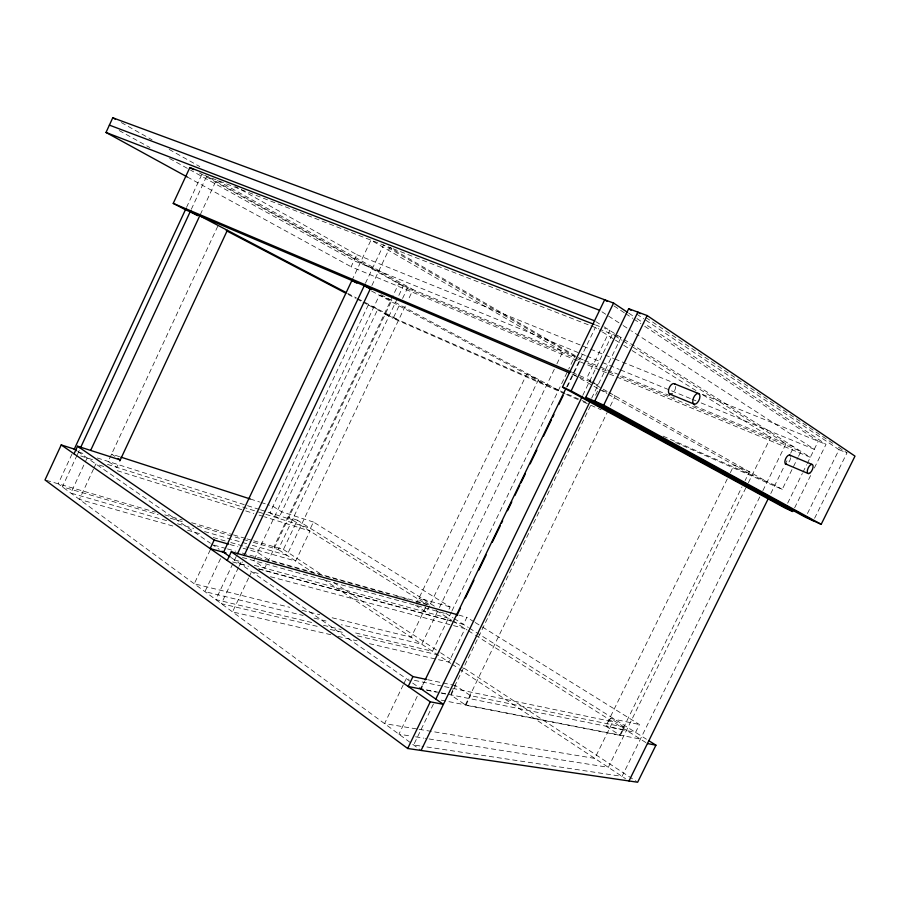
<?xml version="1.0" encoding="UTF-8"?>
<svg xmlns="http://www.w3.org/2000/svg" width="900" height="900" viewBox="0 0 900 900"><rect width="100%" height="100%" fill="white"/><g stroke="black" fill="none" stroke-linecap="round" stroke-linejoin="round"><path stroke-width="0.67" stroke-dasharray="4.5 3.38" d="M72 454.05L58.196 483.795L419.951 749.633M186.525 207.394L201.904 174.285L391.804 248.265M77.153 455.029L62.37 486.855L158.164 514.676M77.389 454.511L79.729 449.483M191.317 209.261L206.696 176.153L403.447 285.671L398.036 297.09M87.131 457.965L70.819 493.065L166.703 520.661M200.306 214.594L216.416 179.933L413.055 289.642L408.251 299.779M93.51 469.046L79.403 499.376L175.376 526.736M94.095 467.786L95.861 463.995L103.894 466.515M217.778 226.215L108.18 461.441L116.82 467.325L119.205 462.229M210.285 549.799L194.254 583.785L289.766 607.32M604.001 326.79L810.315 457.324L351.101 266.76L356.805 254.666L235.406 186.559M220.534 558.63L204.941 591.637L303.12 615.442M351.9 280.485L370.957 240.143L562.871 351.517L556.886 363.926M236.261 556.414L215.82 599.625L312.559 622.699M365.423 283.275L383.512 245.025L574.796 356.434L568.688 369.09M238.433 567.551L221.333 603.675L319.399 626.861M239.018 566.303L242.325 559.316M371.88 285.536L389.869 247.511L577.204 356.816M254.261 559.44L379.406 295.245L391.725 300.51L264.78 568.159L253.71 560.621M248.591 577.957L232.515 611.887L331.099 634.77M249.188 576.697L251.561 571.68L258.322 573.48M397.429 298.361L278.257 549.54L249.919 541.316M253.732 540.821L283.421 549.472L297.338 520.166L435.071 606.589M565.2 393.986L393.12 318.353L400.207 303.424M402.57 298.451L407.295 288.495L199.485 172.946M405.236 306.113L286.909 555.255L249.097 544.376M449.01 609.266L450.135 606.938L313.447 522.034L310.433 528.379L256.95 511.515M416.115 604.102L526.68 374.299L538.549 379.496L430.099 604.643M425.678 607.163L411.188 637.256L329.321 617.074M429.491 605.903L426.442 612.225L415.541 605.306M437.58 611.393L421.751 644.22L341.303 624.712M439.402 607.59L554.49 368.899M403.234 684.889L384.559 723.623L417.757 729.113M403.841 683.64L406.249 678.645L408.983 679.219M451.474 611.921L432.461 651.296L353.441 632.452M452.014 610.796L568.08 370.361M417.218 696.33L398.936 734.186L410.029 735.941M422.707 684.979L424.541 681.188M566.651 386.944L595.339 327.544L601.256 331.256M567.394 386.752L580.826 358.931L578.408 357.514M474.007 621.776L466.875 617.332L463.455 624.409L452.655 621.484M591.154 381.173L586.575 378.585L609.84 330.48L604.609 328.455M433.418 704.059L413.618 744.975L420.57 746.021M582.761 395.359L612.36 334.181M591.66 398.16L621.011 337.545L600.053 329.389M451.136 693.495L590.692 405.326M595.597 395.213L598.658 388.89L572.749 374.321M624.398 727.222L470.543 695.655L455.636 685.62L451.046 695.115L465.896 705.24L620.37 735.413L624.398 727.222L610.301 718.369L606.308 726.491L635.569 732.398L639.439 724.534L482.344 626.951M465.368 704.869L607.264 412.358M610.324 406.058L615.217 395.966L611.393 394.335M465.896 705.24L470.543 695.655M727.268 478.946L605.812 726.165L620.37 735.413M730.361 472.635L734.085 465.075L749.408 471.78L745.076 480.6M619.864 735.086L741.971 486.9M745.898 487.766L608.299 767.317L425.284 738.36M748.373 482.738L770.715 437.344L701.977 394.312M759.758 496.98L622.035 776.374L421.954 746.235M762.863 490.669L786.038 443.678L631.395 346.174M770.783 493.526L784.643 465.424M785.092 464.524L786.949 460.744M790.684 453.184L793.8 446.873L692.415 405.011M675.641 442.519L782.224 489.364L797.94 457.537M798.548 456.311L800.966 451.418L620.37 376.673M787.646 503.179L802.339 473.445M802.957 472.207L806.625 464.771M807.244 463.534L818.258 441.236L642.015 324.495M794.644 507.814L811.26 474.233M814.331 468.011L826.02 444.375L645.097 324.022M807.435 513.54L839.048 449.685L644.951 319.613M814.59 518.276L846.99 452.891L836.539 445.849M415.575 736.819L423.9 738.135M419.141 729.349L594.799 758.408L612.821 721.744L452.756 688.342M441.191 700.144L640.406 739.102M426.274 689.85L439.74 692.572M441.09 692.854L626.49 730.35M426.938 690.255L436.309 692.145M441.664 693.225L445.68 694.035M414.45 680.355L443.183 686.351M444.555 686.633L451.395 688.061M427.635 679.691L455.636 685.62M610.301 718.369L639.439 724.534M337.939 636.367L357.109 640.811M369.439 643.669L448.853 662.107L465.019 628.673L452.869 625.421M330.289 629.438L345.274 632.981M357.536 635.873L437.884 654.874M323.46 625.298L341.179 629.528M314.032 618.097L329.029 621.731M302.04 610.346L319.781 614.722M270.484 576.72L451.519 625.061M240.199 563.816L246.96 565.639M259.132 568.935L451.215 620.944M232.605 561.926L248.805 566.314M258.255 568.868L451.305 621.113M234.596 559.935L242.708 562.151M254.284 565.301L448.436 618.221M242.494 557.516L446.76 613.924M458.741 615.082L466.875 617.332M214.009 545.141L226.136 548.539M227.486 548.91L235.564 551.171M242.303 553.05L389.16 594.113M395.899 595.991L409.365 599.76M416.104 601.639L426.881 604.654M229.972 544.534L237.87 546.773M243.135 548.269L257.614 552.364L268.729 559.845L429.93 604.98L418.995 598.106L450.135 606.938M187.537 530.212L201.06 534.071M213.232 537.536L225.394 541.001M230.805 542.543L248.377 547.56M249.727 547.942L295.684 561.049L309.96 531.023L264.465 516.78M177.514 523.778L193.725 528.435M204.525 531.551L240.986 542.048M242.336 542.43L247.748 543.983M46.316 480.33L155.295 512.111M164.734 514.856L182.261 519.975M191.7 522.731L232.155 534.521M233.505 534.915L245.644 538.459M246.994 538.852L252.394 540.428M170.314 518.197L185.153 522.506M197.291 526.039L241.819 538.965M243.169 539.359L248.569 540.923M117.27 470.7L244.395 510.502M245.734 510.919L253.755 513.428M259.11 515.104L263.126 516.364M80.719 455.94L95.164 460.496M107.46 464.377L255.611 511.099M297.338 520.166L287.977 517.185L425.588 603.844M78.547 452.025L85.23 454.151M97.256 457.965L259.222 509.4M260.55 509.827L292.309 519.919M313.447 522.034L281.767 511.853L272.981 506.329L267.637 504.596M119.599 456.705L111.589 454.118L115.931 457.031M250.301 498.994L259.639 502.009M260.977 502.436L266.31 504.169M595.451 324.9L599.377 326.419M393.12 248.771L589.579 325.305M590.884 325.811L598.748 328.871M356.805 254.666L613.609 358.493M614.914 359.021L672.266 382.207M702.248 394.335L826.02 444.375M839.048 449.685L846.99 452.891M585.416 355.534L353.947 260.719L190.496 170.089M586.721 356.062L601.02 361.924M602.325 362.464L619.234 369.382M620.528 369.911L690.75 398.678M692.044 399.218L695.947 400.815M701.156 402.941L814.286 449.291L631.44 330.896M583.245 359.921L398.689 283.714L273.971 546.716L313.808 572.996M584.55 360.461L598.849 366.368M600.143 366.907L674.224 397.496M407.295 288.495L574.898 357.851M576.202 358.391L582.694 361.08M587.891 363.229L596.981 366.998M602.179 369.146L607.376 371.295M608.681 371.835L615.173 374.524M572.366 372.566L586.575 378.585M572.141 374.062L592.83 382.86M594.124 383.411L598.005 385.054L592.29 381.814M602.471 390.521L610.121 393.795M586.08 402.322L384.424 313.808L393.12 318.353M663.143 436.151L774.889 485.213L782.224 489.364M566.483 394.549L578.048 399.634M583.178 401.884L589.601 404.707M590.884 405.27L601.155 409.793M348.086 294.401L355.545 298.305M356.794 298.957L361.766 301.556M363.004 302.209L389.126 315.866M347.659 293.332L356.355 297.9M357.604 298.553L398.621 320.04M380.97 294.728L558.495 390.218M371.621 291.071L546.705 385.043M187.301 177.007L351.101 266.76M119.216 130.567L149.94 147.6M169.605 158.501L189.27 169.414M121.354 122.58L152.01 139.781M169.178 149.411L199.834 166.612M599.58 389.419L606.904 393.536M608.119 394.223L752.085 475.2M589.5 381.442L607.759 391.759M608.974 392.445L767.216 481.838M475.2 622.508L481.151 626.209M602.449 331.999L614.295 339.412M615.476 340.155L622.586 344.61M623.779 345.353L630.889 349.808M632.07 350.539L696.06 390.6M445.759 613.294L452.891 617.771M454.072 618.514L468.326 627.457M469.384 628.133L646.436 739.215M436.275 610.56L451.688 620.28M452.88 621.023L467.111 629.989M468.304 630.731L474.233 634.466M475.425 635.22L646.256 742.793M614.745 335.678L621.877 340.178M623.07 340.931L630.202 345.431M595.71 321.536L602.82 326.036M601.954 311.805L622.001 324.787M623.183 325.553L630.259 330.131M283.421 549.472L322.121 574.909M333.855 582.615L439.414 651.982M440.595 652.748L454.669 661.995M455.839 662.771L462.881 667.395M464.051 668.16L636.469 781.459M323.179 579.184L450.889 663.457M452.059 664.222L457.92 668.092M459.09 668.869L625.511 778.669M614.014 305.944L624.51 312.907M625.68 313.673L632.678 318.319M633.847 319.084L640.856 323.73M628.762 313.155L635.76 317.812M636.93 318.589L643.939 323.246M636.817 314.168L643.793 318.836M645.998 317.588L835.369 445.072M77.771 451.485L210.409 543.217M211.567 544.016L219.184 549.281M231.176 557.572L419.749 687.982M675.664 386.449A5.67 3.038 -66.2 0 1 673.087 392.839M790.639 457.785A4.905 2.272 -65.2 0 1 788.771 462.285M368.303 304.976L269.91 512.798L278.685 518.366L377.831 309.15L368.303 304.976"/><path stroke-width="1.35" d="M187.301 177.007L106.009 132.457L112.77 117.765L613.586 303.064L627.592 312.379M76.612 450.686L74.306 449.089L61.234 444.926L45 479.947L407.689 748.496L637.639 782.235L655.942 745.178L648.81 740.7M569.554 372.96L185.434 209.756L173.239 203.389L189.844 167.58L594.146 324.394M74.16 449.404L185.929 208.676M74.025 453.825L77.558 446.22L120.263 459.945L118.103 458.494M80.325 448.211L190.732 210.532M90.698 450.315L199.721 215.831L346.41 292.68M119.801 460.957L227.362 230.31M228.656 544.163L214.178 540.056L210.15 548.595L225.99 552.96M223.526 552.285L351.9 280.485L356.827 283.129M227.205 560.475L231.289 551.812L457.391 614.7M237.454 553.871L364.871 284.423M244.125 555.514L370.676 288.067M426.296 679.41L412.954 676.586L408.195 686.464L422.921 689.434M562.489 387.135L571.14 390.904L792.799 511.549L785.205 508.129L562.489 387.135L604.676 299.756L607.005 301.309M420.874 688.759L422.1 686.239M425.149 679.928L566.033 388.215M456.829 615.668L460.485 608.074M465.379 597.96L473.929 580.252M478.811 570.139L486.146 554.962M492.255 542.317L500.197 525.87M501.412 523.339L502.639 520.808M507.521 510.694L511.796 501.84M514.856 495.517L519.739 485.404M520.965 482.873L525.24 474.019M530.123 463.905L536.85 449.989M543.566 436.072L551.509 419.636M552.724 417.105L553.95 414.574M558.832 404.46L563.119 395.606M571.14 390.904L613.586 303.064M407.689 748.496L430.256 701.82L443.407 704.34L420.345 688.387M435.634 699.48L582.154 396.63M585.799 397.316L628.684 308.711L647.145 315.551L855 456.131L821.183 524.317L805.567 517.298L585.799 397.316L603.72 405.124L821.183 524.317M421.076 750.465L589.826 401.951M603.72 405.124L647.145 315.551M628.988 780.964L768.296 498.566M647.449 743.546L655.942 745.178M120.926 457.132L250.301 498.994M109.384 125.123L599.591 310.275M106.009 132.457L594.518 320.782M674.561 383.827L698.873 393.671A5.76 2.993 -66.1 0 1 697.298 402.795A5.76 2.993 -66.1 0 1 692.865 400.027A5.76 2.993 -66.1 0 1 698.873 393.671M669.6 394.009L693.832 403.999M789.637 455.04L812.092 464.434M173.239 203.389L571.084 372.015M785.903 464.074L808.279 473.569M190.159 211.77L197.618 215.674M226.215 230.636L345.6 293.096M364.252 285.739L371.419 289.586M813.341 520.796L594.709 401.197L637.864 312.109L640.181 313.673M189.844 167.58L193.455 169.594M112.77 117.765L115.222 119.149M628.684 308.711L631.001 310.275M77.558 446.22L214.178 540.056M231.289 551.812L412.954 676.586M221.951 551.194L230.164 556.875M61.234 444.926L430.256 701.82M672.165 393.637A5.67 3.038 -66.2 0 1 668.543 392.175A5.67 3.038 -66.2 0 1 670.759 385.312A5.67 3.038 -66.2 0 1 675.146 384.412M786.544 464.062A4.905 2.272 -65.2 0 1 785.79 458.415A4.905 2.272 -65.2 0 1 790.504 455.929M810.383 472.624A4.961 2.239 -65.1 0 0 812.599 464.726A4.961 2.239 -65.1 0 0 807.559 469.654A4.961 2.239 -65.1 0 0 810.383 472.624"/></g></svg>
